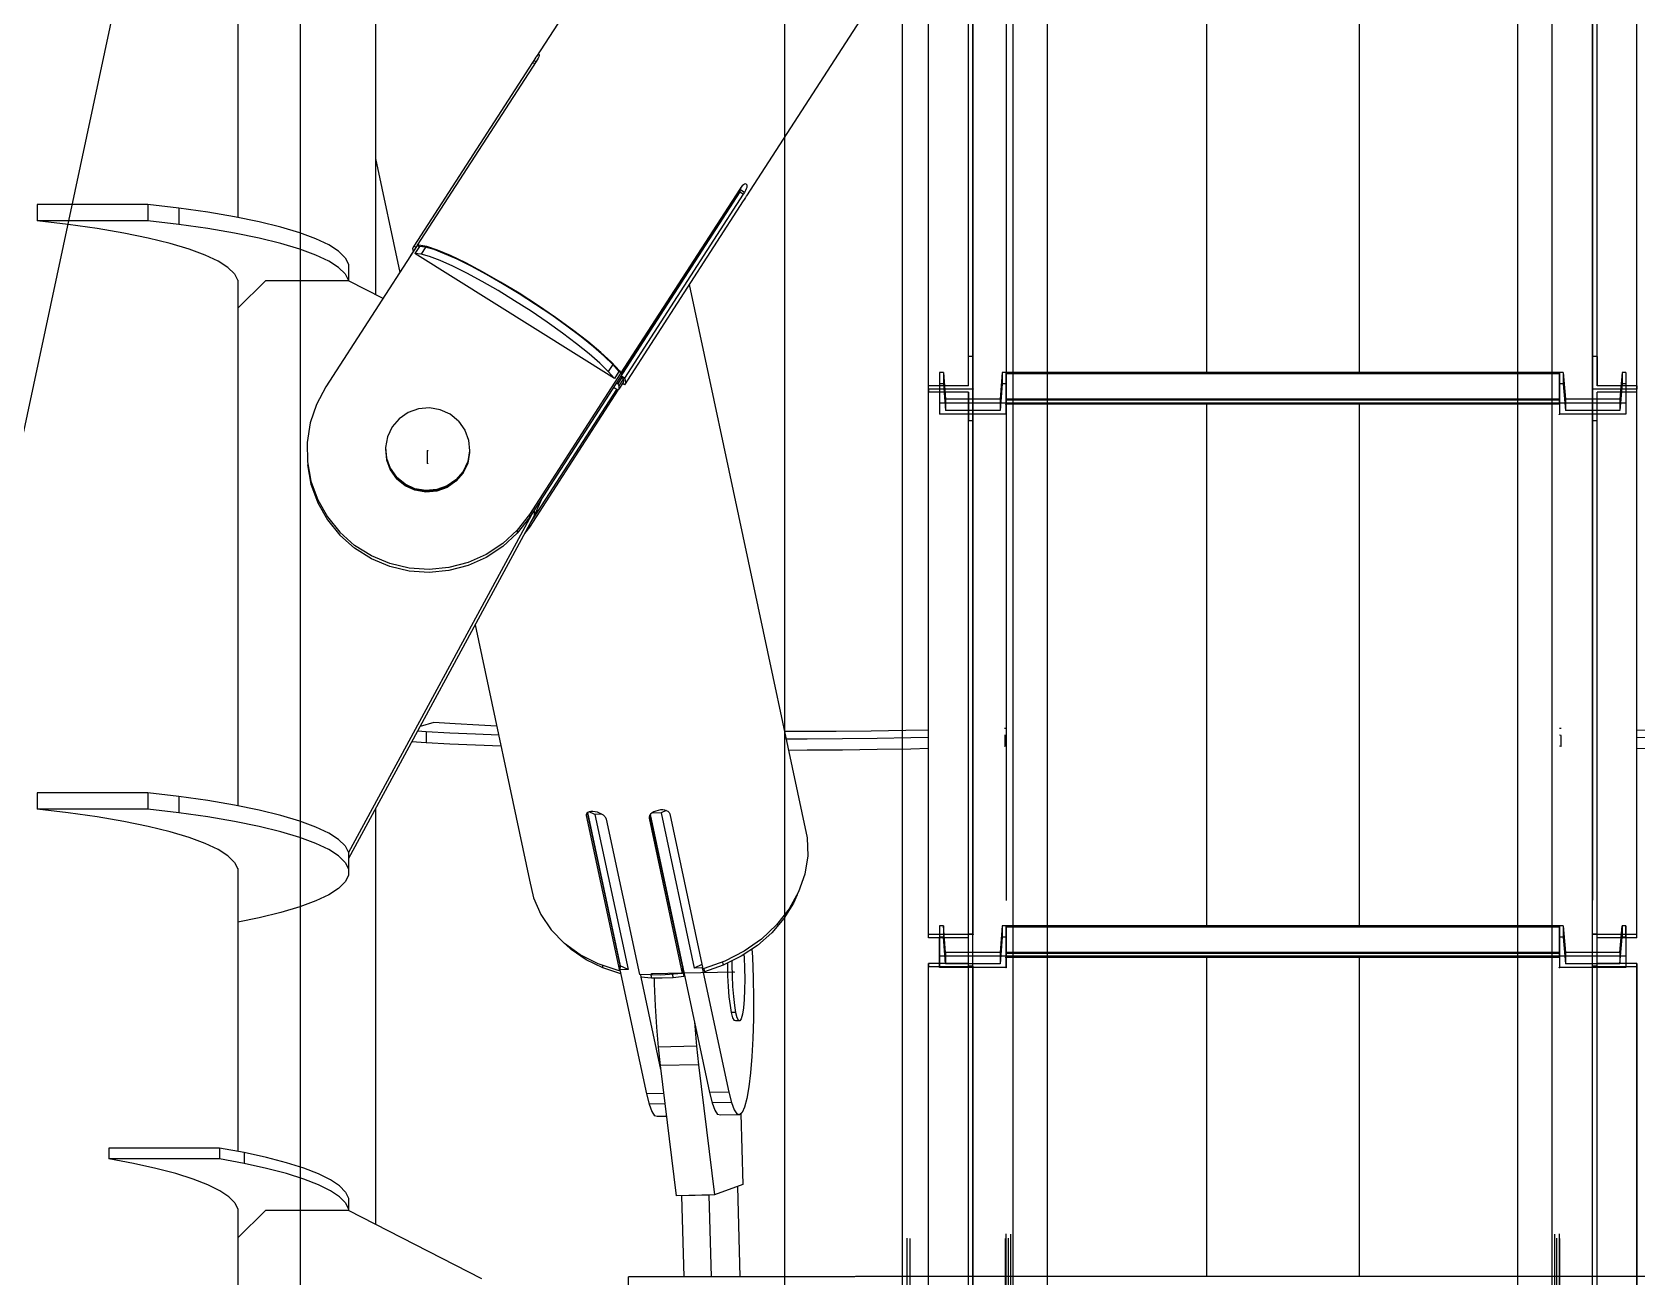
# Model space of a CAD drawing. Header units: millimetres. Extents: x 150209.93 to 150215.05, y 136675.65 to 136679.93.
# Drawn here: x 150211.3041 to 150211.3621, y 136678.9475 to 136678.9925 of the extents above; entities that cross this region are included whole.
import ezdxf

# ---------------------------------------------------------------- set-up
doc = ezdxf.new("R2010")
doc.units = ezdxf.units.MM
doc.header["$LTSCALE"] = 0.25
for name, pattern in [('CENTER', [50.8, 31.75, -6.35, 6.35, -6.35]), ('XKITLINE00', [0]), ('XKITLINE02', [4, 2, -2]), ('XKITLINE03', [6, 3, -1, 1, -1])]:
    doc.linetypes.add(name, pattern=pattern)

# ---------------------------------------------------------------- blocks, each defined once
blk = doc.blocks.new('çatıı')
at = {"color": 8, "linetype": 'CENTER'}
for p, q in [((11840, 17380.27), (12015, 16560.27)), ((12370, 17380.27), (11840, 16560.27)), ((11927.5, 16970.27), (11840, 16560.27)), ((11927.5, 16970.27), (11927.5, 16150.27)), ((12015, 16877.2), (12015, 15209.12)), ((11950.5, 16730.1), (11950.5, 16732.38)), ((12005.84, 16638.16), (11990.97, 16637.83))]:
    blk.add_line(p, q, dxfattribs=at)
at = {"color": 8, "linetype": 'XKITLINE00'}
for p, q in [((11916.2, 17344.48), (11916.2, 16774.54)), ((12201.85, 17162.09), (11970.17, 16803.64)), ((12239.82, 17136.91), (12008.14, 16778.46)), ((11941.09, 16900.88), (11941.09, 16760.61)), ((12091.2, 16840.76), (12091.2, 16746.49)), ((12118.8, 16840.76), (12118.8, 16746.49)), ((11969.48, 16802.56), (11948, 16769.34)), ((11970.11, 16802.72), (11948.64, 16769.5)), ((11969.69, 16802.88), (11969.48, 16802.56)), ((11969.86, 16802.32), (11969.48, 16802.56)), ((11969.89, 16803.2), (11969.69, 16802.88)), ((11970.07, 16802.65), (11969.69, 16802.88)), ((11970.08, 16803.49), (11969.89, 16803.2)), ((11970.17, 16803.64), (11970.08, 16803.49)), ((11970.31, 16803.04), (11970.11, 16802.72)), ((11970.25, 16803.73), (11970.17, 16803.64)), ((11970.43, 16803.89), (11970.25, 16803.73)), ((11970.47, 16803.33), (11970.31, 16803.04)), ((11970.56, 16803.98), (11970.43, 16803.89)), ((11970.59, 16803.59), (11970.47, 16803.33)), ((11970.65, 16803.99), (11970.56, 16803.98)), ((11970.67, 16803.79), (11970.59, 16803.59)), ((11970.65, 16803.99), (11970.68, 16803.93)), ((11970.68, 16803.93), (11970.67, 16803.79)), ((11941.09, 16785.21), (11945.48, 16764.6)), ((12006.89, 16779.68), (11985.42, 16746.46)), ((12006.9, 16779.45), (11985.42, 16746.23)), ((12006.9, 16779.45), (12006.8, 16779.54)), ((12006.89, 16779.58), (12006.84, 16779.5)), ((12007.11, 16779.98), (12006.89, 16779.68)), ((12007.07, 16779.91), (12006.89, 16779.58)), ((12007.73, 16779.05), (12006.89, 16779.58)), ((12006.9, 16779.45), (12006.9, 16779.14)), ((12007.34, 16780.24), (12007.11, 16779.98)), ((12007.56, 16780.43), (12007.34, 16780.24)), ((12007.76, 16780.56), (12007.56, 16780.43)), ((12007.92, 16779.38), (12007.73, 16779.05)), ((12007.93, 16780.6), (12007.76, 16780.56)), ((12008.07, 16779.69), (12007.92, 16779.38)), ((12008.07, 16780.55), (12007.93, 16780.6)), ((12008.07, 16780.55), (12008.15, 16780.43)), ((12008.14, 16779.85), (12008.07, 16779.69)), ((12008.17, 16779.98), (12008.14, 16779.85)), ((12008.15, 16780.43), (12008.19, 16780.24)), ((12008.19, 16780.24), (12008.17, 16779.98)), ((11879.95, 16776.9), (11879.95, 16773.94)), ((11899.95, 16776.9), (11879.95, 16776.9)), ((11899.95, 16776.9), (11899.95, 16773.94)), ((11905.55, 16776.23), (11899.95, 16776.9)), ((12006.9, 16779.14), (11968.89, 16720.33)), ((12007.53, 16778.72), (11986.06, 16745.5)), ((12007.53, 16777.53), (11986.06, 16744.3)), ((12007.53, 16778.72), (12006.9, 16779.12)), ((12007.53, 16777.53), (12007.51, 16777.54)), ((12007.73, 16779.05), (12007.53, 16778.72)), ((12007.73, 16777.84), (12007.53, 16777.53)), ((12007.73, 16777.84), (12007.71, 16777.85)), ((12007.92, 16778.12), (12007.73, 16777.84)), ((12008.07, 16778.36), (12007.92, 16778.12)), ((12008.14, 16778.46), (12008.07, 16778.36)), ((12008.17, 16778.54), (12008.14, 16778.46)), ((11885.55, 16773.28), (11879.95, 16773.94)), ((11899.95, 16773.94), (11879.95, 16773.94)), ((11905.55, 16773.28), (11899.95, 16773.94)), ((11905.55, 16776.23), (11905.55, 16773.28)), ((11910.79, 16775.48), (11905.55, 16776.23)), ((11915.63, 16774.65), (11910.79, 16775.48)), ((11920.04, 16773.75), (11915.63, 16774.65)), ((11923.97, 16772.79), (11920.04, 16773.75)), ((11890.79, 16772.53), (11885.55, 16773.28)), ((11895.63, 16771.7), (11890.79, 16772.53)), ((11900.04, 16770.8), (11895.63, 16771.7)), ((11903.97, 16769.84), (11900.04, 16770.8)), ((11910.79, 16772.53), (11905.55, 16773.28)), ((11915.63, 16771.7), (11910.79, 16772.53)), ((11920.04, 16770.8), (11915.63, 16771.7)), ((11923.97, 16769.84), (11920.04, 16770.8)), ((11927.4, 16771.77), (11923.97, 16772.79)), ((11930.3, 16770.7), (11927.4, 16771.77)), ((11932.65, 16769.58), (11930.3, 16770.7)), ((11907.4, 16768.81), (11903.97, 16769.84)), ((11910.3, 16767.74), (11907.4, 16768.81)), ((11912.65, 16766.63), (11910.3, 16767.74)), ((11927.4, 16768.81), (11923.97, 16769.84)), ((11930.3, 16767.74), (11927.4, 16768.81)), ((11932.65, 16766.63), (11930.3, 16767.74)), ((11948.64, 16769.48), (11932.1, 16743.9)), ((11934.43, 16768.44), (11932.65, 16769.58)), ((11935.62, 16767.27), (11934.43, 16768.44)), ((11948.23, 16768.9), (11947.42, 16767.65)), ((11947.56, 16767.81), (11947.42, 16767.65)), ((11948, 16769.34), (11947.75, 16768.9)), ((11947.75, 16768.9), (11947.91, 16768.41)), ((11948.39, 16769.09), (11948, 16769.34)), ((11949.02, 16769.26), (11948.21, 16768.02)), ((11949.32, 16767.9), (11948.21, 16768.02)), ((11984.24, 16745.45), (11948.21, 16768.02)), ((11948.36, 16769.05), (11948.23, 16768.9)), ((11948.92, 16769.54), (11948.64, 16769.5)), ((11949.02, 16769.26), (11948.64, 16769.5)), ((11949.01, 16769.25), (11948.64, 16769.48)), ((11948.74, 16769.43), (11948.74, 16769.42)), ((11950.34, 16769.28), (11948.92, 16769.54)), ((11950.12, 16769.15), (11949.02, 16769.26)), ((11950.12, 16769.15), (11949.32, 16767.9)), ((11950.85, 16767.47), (11949.32, 16767.9)), ((11951.66, 16768.72), (11950.12, 16769.15)), ((11952.26, 16768.65), (11950.34, 16769.28)), ((11953.58, 16767.99), (11951.66, 16768.72)), ((11954.64, 16767.65), (11952.26, 16768.65)), ((11955.84, 16766.99), (11953.58, 16767.99)), ((11914.43, 16765.49), (11912.65, 16766.63)), ((11915.62, 16764.32), (11914.43, 16765.49)), ((11934.43, 16765.49), (11932.65, 16766.63)), ((11935.62, 16764.32), (11934.43, 16765.49)), ((11935.62, 16767.27), (11936.22, 16766.09)), ((11936.22, 16766.09), (11936.22, 16763.14)), ((11947.42, 16767.65), (11947.41, 16767.58)), ((11952.77, 16766.75), (11950.85, 16767.47)), ((11955.03, 16765.74), (11952.77, 16766.75)), ((11957.39, 16766.33), (11954.64, 16767.65)), ((11957.57, 16764.48), (11955.03, 16765.74)), ((11958.38, 16765.72), (11955.84, 16766.99)), ((11960.44, 16764.72), (11957.39, 16766.33)), ((11961.14, 16764.23), (11958.38, 16765.72)), ((11915.62, 16764.32), (11916.22, 16763.14)), ((11916.2, 16763.19), (11916.2, 16758.15)), ((11921.2, 16763.07), (11916.2, 16758.15)), ((11916.22, 16761.95), (11916.2, 16761.9)), ((11916.22, 16763.14), (11916.22, 16761.95)), ((11936.2, 16763.07), (11921.2, 16763.07)), ((11935.62, 16764.32), (11936.22, 16763.14)), ((11942.46, 16759.92), (11936.2, 16763.07)), ((11936.22, 16763.14), (11936.22, 16763.06)), ((11960.33, 16762.99), (11957.57, 16764.48)), ((11963.24, 16761.31), (11960.33, 16762.99)), ((11963.68, 16762.86), (11960.44, 16764.72)), ((11964.05, 16762.56), (11961.14, 16764.23)), ((11967.03, 16760.83), (11963.68, 16762.86)), ((11967.03, 16760.74), (11964.05, 16762.56)), ((11997.75, 16762.45), (12019.1, 16662.44)), ((11966.23, 16759.49), (11963.24, 16761.31)), ((11969.21, 16757.58), (11966.23, 16759.49)), ((11970.38, 16758.67), (11967.03, 16760.83)), ((11970.01, 16758.82), (11967.03, 16760.74)), ((11916.2, 16758.15), (11916.2, 16668.21)), ((11972.12, 16755.61), (11969.21, 16757.58)), ((11972.92, 16756.85), (11970.01, 16758.82)), ((11973.62, 16756.45), (11970.38, 16758.67)), ((11975.68, 16754.88), (11972.92, 16756.85)), ((11976.67, 16754.25), (11973.62, 16756.45)), ((11974.88, 16753.64), (11972.12, 16755.61)), ((11977.42, 16751.72), (11974.88, 16753.64)), ((11978.22, 16752.96), (11975.68, 16754.88)), ((11979.42, 16752.13), (11976.67, 16754.25)), ((11979.68, 16749.89), (11977.42, 16751.72)), ((11980.48, 16751.14), (11978.22, 16752.96)), ((11981.8, 16750.14), (11979.42, 16752.13)), ((11982.4, 16749.46), (11980.48, 16751.14)), ((11981.6, 16748.21), (11979.68, 16749.89)), ((11983.13, 16746.72), (11981.6, 16748.21)), ((11983.73, 16748.36), (11981.8, 16750.14)), ((11983.94, 16747.96), (11982.4, 16749.46)), ((11983.94, 16747.96), (11983.13, 16746.72)), ((11983.73, 16748.36), (11985.15, 16746.84)), ((11983.94, 16747.96), (11985.05, 16746.69)), ((11985.42, 16746.44), (11968.89, 16720.86)), ((11983.13, 16746.72), (11984.24, 16745.45)), ((11985.05, 16746.69), (11984.24, 16745.45)), ((11984.86, 16744.49), (11984.62, 16744.65)), ((11985.67, 16745.74), (11984.86, 16744.49)), ((11985.83, 16745.34), (11985.03, 16744.09)), ((11985.83, 16744.74), (11985.03, 16743.5)), ((11985.42, 16746.44), (11985.04, 16746.68)), ((11985.42, 16746.46), (11985.05, 16746.69)), ((11985.15, 16746.84), (11985.42, 16746.46)), ((11985.42, 16746.44), (11985.42, 16746.23)), ((11986.06, 16745.5), (11985.42, 16745.89)), ((11985.67, 16745.74), (11985.42, 16745.89)), ((11985.67, 16745.74), (11985.83, 16745.34)), ((11985.83, 16745.34), (11985.89, 16745.01)), ((11985.89, 16745.01), (11985.83, 16744.74)), ((11986.06, 16745.5), (11986.31, 16744.74)), ((11986.31, 16744.74), (11986.06, 16744.3)), ((11932.1, 16743.9), (11930.43, 16740.76)), ((11984.87, 16743.3), (11968.89, 16718.58)), ((11984.63, 16743.45), (11969.05, 16719.35)), ((11984.86, 16743.3), (11984.06, 16743.8)), ((11984.86, 16744.49), (11985.03, 16744.09)), ((11985.03, 16743.5), (11984.86, 16743.3)), ((11985.03, 16744.09), (11985.08, 16743.76)), ((11985.08, 16743.76), (11985.03, 16743.5)), ((11986.06, 16744.3), (11985.69, 16744.53)), ((11930.43, 16740.76), (11929.3, 16737.4)), ((11946.98, 16739.29), (11945.36, 16738.17)), ((11948.85, 16739.96), (11946.98, 16739.29)), ((11950.82, 16740.13), (11948.85, 16739.96)), ((11952.78, 16739.79), (11950.82, 16740.13)), ((11954.58, 16738.97), (11952.78, 16739.79)), ((11956.1, 16737.72), (11954.58, 16738.97)), ((12091.2, 16740.78), (12091.2, 16646.51)), ((12118.8, 16740.78), (12118.8, 16646.51)), ((11929.3, 16737.4), (11928.75, 16733.89)), ((11944.08, 16736.67), (11943.25, 16734.9)), ((11945.36, 16738.17), (11944.08, 16736.67)), ((11956.1, 16737.72), (11957.23, 16736.12)), ((11957.23, 16736.12), (11957.91, 16734.28)), ((11928.75, 16733.89), (11928.79, 16730.35)), ((11943.25, 16734.9), (11942.9, 16732.98)), ((11942.9, 16732.98), (11943.08, 16731.03)), ((11957.91, 16734.28), (11958.09, 16732.34)), ((11928.79, 16730.35), (11929.43, 16726.86)), ((11942.9, 16732.84), (11943.08, 16730.89)), ((11942.9, 16732.84), (11943.08, 16730.89)), ((11942.9, 16732.7), (11943.08, 16730.75)), ((11943.08, 16731.03), (11943.76, 16729.2)), ((11943.08, 16730.89), (11943.76, 16729.06)), ((11943.08, 16730.89), (11943.76, 16729.06)), ((11943.08, 16730.75), (11943.76, 16728.92)), ((11957.74, 16730.41), (11956.91, 16728.64)), ((11957.74, 16730.27), (11956.91, 16728.5)), ((11957.74, 16730.27), (11956.91, 16728.5)), ((11957.74, 16730.13), (11956.91, 16728.36)), ((11958.09, 16732.34), (11957.74, 16730.41)), ((11958.09, 16732.19), (11957.74, 16730.27)), ((11958.09, 16732.19), (11957.74, 16730.27)), ((11958.09, 16732.05), (11957.74, 16730.13)), ((11958.09, 16732.34), (11958.09, 16732.19)), ((11958.09, 16732.19), (11958.09, 16732.05)), ((11928.79, 16729.82), (11929.43, 16726.33)), ((11943.76, 16729.2), (11944.89, 16727.6)), ((11943.76, 16729.06), (11944.89, 16727.46)), ((11943.76, 16729.06), (11944.89, 16727.46)), ((11943.76, 16728.92), (11944.89, 16727.32)), ((11946.42, 16726.35), (11944.89, 16727.6)), ((11946.42, 16726.2), (11944.89, 16727.46)), ((11946.42, 16726.2), (11944.89, 16727.46)), ((11946.42, 16726.06), (11944.89, 16727.32)), ((11955.63, 16727.14), (11954.01, 16726.02)), ((11956.91, 16728.64), (11955.63, 16727.14)), ((11956.91, 16728.5), (11955.63, 16727)), ((11956.91, 16728.5), (11955.63, 16727)), ((11956.91, 16728.36), (11955.63, 16726.86)), ((11956.91, 16728.64), (11956.91, 16728.5)), ((11956.91, 16728.5), (11956.91, 16728.36)), ((11929.43, 16726.86), (11930.64, 16723.52)), ((11929.43, 16726.33), (11930.64, 16722.99)), ((11948.21, 16725.52), (11946.42, 16726.35)), ((11946.42, 16726.35), (11946.42, 16726.2)), ((11946.42, 16726.2), (11946.42, 16726.06)), ((11948.21, 16725.38), (11946.42, 16726.2)), ((11948.21, 16725.38), (11946.42, 16726.2)), ((11948.21, 16725.24), (11946.42, 16726.06)), ((11950.17, 16725.18), (11948.21, 16725.52)), ((11950.17, 16725.04), (11948.21, 16725.38)), ((11950.17, 16725.04), (11948.21, 16725.38)), ((11950.17, 16724.9), (11948.21, 16725.24)), ((11952.14, 16725.35), (11950.17, 16725.18)), ((11952.14, 16725.21), (11950.17, 16725.04)), ((11952.14, 16725.21), (11950.17, 16725.04)), ((11952.14, 16725.07), (11950.17, 16724.9)), ((11954.01, 16726.02), (11952.14, 16725.35)), ((11954.01, 16725.88), (11952.14, 16725.21)), ((11954.01, 16725.88), (11952.14, 16725.21)), ((11954.01, 16725.74), (11952.14, 16725.07)), ((11955.63, 16727), (11954.01, 16725.88)), ((11955.63, 16727), (11954.01, 16725.88)), ((11955.63, 16726.86), (11954.01, 16725.74)), ((11930.64, 16723.52), (11932.39, 16720.42)), ((11930.64, 16722.99), (11932.39, 16719.9)), ((11969.63, 16721.48), (11936.23, 16659.75)), ((11971.11, 16723.74), (11969.73, 16720.62)), ((11969.73, 16721.64), (11969.73, 16720.62)), ((11971.13, 16723.8), (11971.11, 16723.74)), ((11971.11, 16723.77), (11971.11, 16723.74)), ((11932.39, 16720.42), (11934.64, 16717.65)), ((11932.39, 16719.9), (11934.64, 16717.13)), ((11969.73, 16720.62), (11936.22, 16658.69)), ((11968.89, 16720.86), (11966.71, 16718.03)), ((11968.89, 16720.33), (11966.71, 16717.51)), ((11968.89, 16718.58), (11968.02, 16717.45)), ((11968.89, 16720.86), (11968.89, 16720.33)), ((11968.89, 16719.05), (11968.89, 16718.58)), ((11937.31, 16715.28), (11934.64, 16717.65)), ((11937.31, 16714.76), (11934.64, 16717.13)), ((11964.09, 16715.6), (11961.1, 16713.63)), ((11966.71, 16718.03), (11964.09, 16715.6)), ((11966.71, 16717.51), (11964.09, 16715.07)), ((11966.71, 16718.03), (11966.71, 16717.51)), ((11940.35, 16713.38), (11937.31, 16715.28)), ((11940.35, 16712.85), (11937.31, 16714.76)), ((11943.67, 16712), (11940.35, 16713.38)), ((11943.67, 16711.47), (11940.35, 16712.85)), ((11961.1, 16713.63), (11957.82, 16712.16)), ((11961.1, 16713.1), (11957.82, 16711.64)), ((11964.09, 16715.07), (11961.1, 16713.1)), ((11947.17, 16711.17), (11943.67, 16712)), ((11947.17, 16710.64), (11943.67, 16711.47)), ((11950.76, 16710.92), (11947.17, 16711.17)), ((11950.76, 16710.39), (11947.17, 16710.64)), ((11954.34, 16711.25), (11950.76, 16710.92)), ((11954.34, 16710.73), (11950.76, 16710.39)), ((11957.82, 16712.16), (11954.34, 16711.25)), ((11957.82, 16711.64), (11954.34, 16710.73)), ((11959.07, 16700.92), (11968.92, 16654.76)), ((11950.27, 16681.58), (11948.67, 16681.69)), ((11951.65, 16683.25), (11949.14, 16682.57)), ((11950.27, 16681.58), (11950.27, 16679.59)), ((11954.52, 16681.35), (11950.27, 16681.58)), ((11955.47, 16683), (11951.65, 16683.25)), ((11959.17, 16681.14), (11954.52, 16681.35)), ((11959.73, 16682.77), (11955.47, 16683)), ((11963.36, 16680.97), (11959.17, 16681.14)), ((11963.01, 16682.62), (11959.73, 16682.77)), ((12017.84, 16681.63), (12015, 16681.63)), ((12024.29, 16681.66), (12017.84, 16681.63)), ((12030.66, 16681.71), (12024.29, 16681.66)), ((12036.93, 16681.79), (12030.66, 16681.71)), ((12041.01, 16681.85), (12036.93, 16681.79)), ((12055.01, 16682.18), (12054.73, 16682.17)), ((12054.77, 16680.92), (12054.73, 16680.92)), ((12055.01, 16680.98), (12054.77, 16680.92)), ((12054.77, 16680.92), (12054.77, 16678.92)), ((12155.28, 16682.17), (12154.99, 16682.18)), ((12155.22, 16680.92), (12154.99, 16680.98)), ((12155.28, 16680.92), (12155.22, 16680.92)), ((12155.22, 16680.92), (12155.22, 16678.92)), ((12173.07, 16681.79), (12168.99, 16681.85)), ((11950.27, 16679.59), (11947.62, 16679.76)), ((11954.52, 16679.35), (11950.27, 16679.59)), ((11959.17, 16679.14), (11954.52, 16679.35)), ((11963.79, 16678.96), (11959.17, 16679.14)), ((12019.08, 16680.24), (12015.3, 16680.23)), ((12019.08, 16678.24), (12015.73, 16678.23)), ((12025.45, 16680.29), (12019.08, 16680.24)), ((12025.45, 16678.29), (12019.08, 16678.24)), ((12031.72, 16680.37), (12025.45, 16680.29)), ((12031.72, 16678.37), (12025.45, 16678.29)), ((12037.82, 16680.47), (12031.72, 16680.37)), ((12037.82, 16678.47), (12031.72, 16678.37)), ((12041.01, 16680.54), (12037.82, 16680.47)), ((12041.01, 16678.54), (12037.82, 16678.47)), ((12054.77, 16678.92), (12054.73, 16678.92)), ((12055.01, 16678.99), (12054.77, 16678.92)), ((12155.22, 16678.92), (12154.99, 16678.98)), ((12155.28, 16678.92), (12155.22, 16678.92)), ((12172.17, 16680.47), (12168.99, 16680.54)), ((12172.17, 16678.47), (12168.99, 16678.54)), ((11879.95, 16670.57), (11879.95, 16667.62)), ((11899.95, 16670.57), (11879.95, 16670.57)), ((11899.95, 16670.57), (11899.95, 16667.62)), ((11905.55, 16669.91), (11899.95, 16670.57)), ((11905.55, 16669.91), (11905.55, 16666.95)), ((11910.79, 16669.16), (11905.55, 16669.91)), ((11915.63, 16668.33), (11910.79, 16669.16)), ((11885.55, 16666.95), (11879.95, 16667.62)), ((11899.95, 16667.62), (11879.95, 16667.62)), ((11890.79, 16666.2), (11885.55, 16666.95)), ((11905.55, 16666.95), (11899.95, 16667.62)), ((11910.79, 16666.2), (11905.55, 16666.95)), ((11920.04, 16667.43), (11915.63, 16668.33)), ((11923.97, 16666.46), (11920.04, 16667.43)), ((11927.4, 16665.44), (11923.97, 16666.46)), ((11941.09, 16667.68), (11941.09, 16592.58)), ((11979.25, 16666.85), (11979.17, 16666.65)), ((11979.19, 16666.7), (11979.17, 16666.43)), ((11979.17, 16666.65), (11979.17, 16666.43)), ((11979.17, 16666.43), (11985.15, 16638.39)), ((11979.43, 16667), (11979.25, 16666.85)), ((11979.35, 16666.93), (11985.22, 16639.41)), ((11979.4, 16666.98), (11985.31, 16639.28)), ((11979.68, 16667.12), (11979.43, 16667)), ((11979.99, 16667.18), (11979.68, 16667.12)), ((11980.74, 16666.64), (11979.72, 16667.12)), ((11980.36, 16667.18), (11979.99, 16667.18)), ((11980.76, 16667.14), (11980.36, 16667.18)), ((11981.99, 16666.67), (11980.74, 16666.64)), ((11980.74, 16666.64), (11986.72, 16638.6)), ((11981.17, 16667.04), (11980.76, 16667.14)), ((11981.56, 16666.89), (11981.17, 16667.04)), ((11981.93, 16666.71), (11981.56, 16666.89)), ((11982.26, 16666.49), (11981.93, 16666.71)), ((11982.51, 16666.26), (11982.26, 16666.49)), ((11982.51, 16666.26), (11982.66, 16666.06)), ((11990.61, 16666.44), (11990.54, 16666.24)), ((11990.79, 16666.68), (11990.61, 16666.44)), ((11990.68, 16666.53), (11996.57, 16638.91)), ((11990.73, 16666.61), (12001.45, 16616.4)), ((11991.05, 16666.91), (11990.79, 16666.68)), ((11992.69, 16666.91), (11991, 16666.87)), ((11991.37, 16667.11), (11991.05, 16666.91)), ((11991.75, 16667.27), (11991.37, 16667.11)), ((11992.16, 16667.39), (11991.75, 16667.27)), ((11992.58, 16667.46), (11992.16, 16667.39)), ((11992.99, 16667.47), (11992.58, 16667.46)), ((11993.6, 16667.35), (11992.69, 16666.91)), ((11992.69, 16666.91), (11998.67, 16638.87)), ((11993.36, 16667.42), (11992.99, 16667.47)), ((11993.69, 16667.32), (11993.36, 16667.42)), ((11993.96, 16667.17), (11993.69, 16667.32)), ((11993.96, 16667.17), (11994.14, 16666.98)), ((11994.14, 16666.98), (11994.24, 16666.76)), ((11994.24, 16666.76), (12000.22, 16638.73)), ((11895.63, 16665.37), (11890.79, 16666.2)), ((11900.04, 16664.47), (11895.63, 16665.37)), ((11903.97, 16663.51), (11900.04, 16664.47)), ((11907.4, 16662.49), (11903.97, 16663.51)), ((11915.63, 16665.37), (11910.79, 16666.2)), ((11920.04, 16664.47), (11915.63, 16665.37)), ((11923.97, 16663.51), (11920.04, 16664.47)), ((11927.4, 16662.49), (11923.97, 16663.51)), ((11930.3, 16664.37), (11927.4, 16665.44)), ((11932.65, 16663.26), (11930.3, 16664.37)), ((11982.66, 16666.06), (11982.69, 16666.02)), ((11982.69, 16666.02), (11982.79, 16665.78)), ((11982.79, 16665.78), (11988.77, 16637.75)), ((11990.54, 16666.24), (11990.52, 16666.19)), ((11990.54, 16666.22), (11990.52, 16665.96)), ((11990.52, 16666.19), (11990.52, 16665.96)), ((11990.52, 16665.96), (11996.5, 16637.92)), ((11910.3, 16661.42), (11907.4, 16662.49)), ((11912.65, 16660.3), (11910.3, 16661.42)), ((11930.3, 16661.42), (11927.4, 16662.49)), ((11932.65, 16660.3), (11930.3, 16661.42)), ((11934.43, 16662.11), (11932.65, 16663.26)), ((11935.62, 16660.95), (11934.43, 16662.11)), ((11935.62, 16660.95), (11936.22, 16659.76)), ((12019.1, 16662.44), (12019.19, 16659.16)), ((11914.43, 16659.16), (11912.65, 16660.3)), ((11915.62, 16657.99), (11914.43, 16659.16)), ((11915.62, 16657.99), (11916.22, 16656.81)), ((11934.43, 16659.16), (11932.65, 16660.3)), ((11935.62, 16657.99), (11934.43, 16659.16)), ((11935.62, 16657.99), (11936.22, 16656.81)), ((11936.22, 16659.76), (11936.22, 16656.81)), ((12019.19, 16659.16), (12018.66, 16655.87)), ((11916.2, 16656.86), (11916.2, 16605.74)), ((11916.22, 16655.62), (11916.2, 16655.57)), ((11916.22, 16656.81), (11916.22, 16655.62)), ((11936.22, 16655.63), (11935.62, 16654.44)), ((11936.22, 16656.81), (11936.22, 16655.63)), ((11968.92, 16654.92), (11968.92, 16654.76)), ((11968.92, 16654.76), (11969.63, 16651.57)), ((12018.66, 16655.87), (12017.53, 16652.64)), ((11932.65, 16652.13), (11930.3, 16651.02)), ((11934.43, 16653.28), (11932.65, 16652.13)), ((11935.62, 16654.44), (11934.43, 16653.28)), ((12017.53, 16652.64), (12015.82, 16649.56)), ((12017.25, 16652.13), (12016.59, 16650.59)), ((11923.97, 16648.93), (11920.04, 16647.96)), ((11927.4, 16649.95), (11923.97, 16648.93)), ((11930.3, 16651.02), (11927.4, 16649.95)), ((11969.63, 16651.57), (11970.95, 16648.56)), ((12015.82, 16649.56), (12013.56, 16646.7)), ((12016.59, 16650.59), (12014.85, 16647.83)), ((11920.04, 16647.96), (11916.2, 16647.18)), ((11970.95, 16648.56), (11972.82, 16645.79)), ((12013.56, 16646.7), (12010.83, 16644.13)), ((12014.85, 16647.83), (12012.67, 16645.28)), ((11972.82, 16645.79), (11975.22, 16643.34)), ((11978.09, 16641.26), (11975.22, 16643.34)), ((11976.46, 16642.24), (11975.55, 16643.1)), ((12010.83, 16644.13), (12007.69, 16641.92)), ((12012.67, 16645.28), (12010.08, 16642.99)), ((11979.14, 16640.4), (11976.46, 16642.24)), ((11981.34, 16639.62), (11978.09, 16641.26)), ((11982.15, 16638.93), (11979.14, 16640.4)), ((12007.14, 16641.02), (12003.93, 16639.41)), ((12007.69, 16641.92), (12004.2, 16640.12)), ((12005.48, 16640.19), (12005.47, 16639.47)), ((12010.08, 16642.99), (12007.14, 16641.02)), ((12007.63, 16641.35), (12007.68, 16640.81)), ((12007.68, 16640.81), (12007.77, 16638.86)), ((12009.11, 16642.34), (12009.19, 16640.87)), ((12009.19, 16640.87), (12009.33, 16637.13)), ((12091.2, 16640.79), (12091.2, 16583.12)), ((12118.8, 16640.79), (12118.8, 16583.12)), ((11984.91, 16638.43), (11981.34, 16639.62)), ((11982.06, 16639.38), (11982.15, 16638.93)), ((11985.41, 16637.87), (11982.15, 16638.93)), ((11985.15, 16638.39), (11984.91, 16638.43)), ((11985.22, 16639.41), (11985.15, 16638.39)), ((11985.23, 16639.63), (11985.19, 16638.98)), ((11985.19, 16638.98), (11985.27, 16638.63)), ((11985.31, 16639.28), (11985.26, 16638.57)), ((11986.72, 16638.6), (11985.26, 16638.57)), ((11985.26, 16638.57), (11990.05, 16616.14)), ((11986.72, 16638.6), (11985.31, 16639.28)), ((11992.62, 16637.58), (11988.77, 16637.75)), ((11988.94, 16637.74), (11989.05, 16637.21)), ((11990.84, 16637.66), (11990.96, 16637.06)), ((11996.5, 16637.92), (11992.62, 16637.58)), ((11994.71, 16637.76), (11994.84, 16637.14)), ((11996.78, 16637.38), (11994.84, 16637.14)), ((11996.57, 16638.91), (11996.5, 16637.92)), ((11996.59, 16639.18), (11996.54, 16638.5)), ((11996.54, 16638.5), (11996.78, 16637.38)), ((11996.83, 16638.06), (11996.78, 16637.38)), ((12000.05, 16639.54), (11998.67, 16638.87)), ((12000.13, 16638.9), (11998.67, 16638.87)), ((12000.15, 16639.08), (12000.13, 16638.9)), ((12000.13, 16638.9), (12004.92, 16616.47)), ((12000.47, 16638.78), (12000.22, 16638.73)), ((12000.38, 16638.76), (12000.5, 16638.2)), ((12004.2, 16640.12), (12000.47, 16638.78)), ((12003.93, 16639.41), (12000.5, 16638.2)), ((12003.81, 16639.98), (12003.93, 16639.41)), ((12004.68, 16639.79), (12004.68, 16639.45)), ((12004.68, 16639.45), (12004.71, 16637.47)), ((12004.71, 16637.47), (12004.8, 16635.53)), ((12005.47, 16639.47), (12005.51, 16637.49)), ((12005.51, 16637.49), (12005.6, 16635.54)), ((12007.77, 16638.86), (12007.8, 16636.88)), ((11989.04, 16637.21), (11992.59, 16620.58)), ((11990.96, 16637.06), (11989.05, 16637.21)), ((11992.9, 16637.04), (11990.96, 16637.06)), ((11991.43, 16637.05), (11991.45, 16636.03)), ((11991.45, 16636.03), (11991.61, 16632.06)), ((11994.84, 16637.14), (11992.9, 16637.04)), ((12004.8, 16635.53), (12004.95, 16633.71)), ((12005.6, 16635.54), (12005.74, 16633.73)), ((12007.78, 16634.97), (12007.7, 16633.21)), ((12007.8, 16636.88), (12007.78, 16634.97)), ((12009.33, 16637.13), (12009.39, 16633.36)), ((11991.61, 16632.06), (11991.85, 16628.22)), ((12004.95, 16633.71), (12005.14, 16632.12)), ((12005.14, 16632.12), (12005.36, 16630.83)), ((12005.74, 16633.73), (12005.93, 16632.14)), ((12005.93, 16632.14), (12006.15, 16630.85)), ((12007.56, 16631.71), (12007.38, 16630.53)), ((12007.7, 16633.21), (12007.56, 16631.71)), ((12009.39, 16633.36), (12009.37, 16629.68)), ((11998.74, 16629.08), (11998.79, 16628.38)), ((12006.15, 16630.85), (12005.36, 16630.83)), ((12005.36, 16630.83), (12005.61, 16629.91)), ((12005.61, 16629.91), (12005.87, 16629.41)), ((12006.13, 16629.34), (12005.87, 16629.41)), ((12006.92, 16629.36), (12006.13, 16629.34)), ((12006.15, 16630.85), (12006.4, 16629.93)), ((12006.4, 16629.93), (12006.66, 16629.42)), ((12006.92, 16629.36), (12006.66, 16629.42)), ((12007.16, 16629.73), (12006.92, 16629.36)), ((12007.38, 16630.53), (12007.16, 16629.73)), ((12009.37, 16629.68), (12009.27, 16626.15)), ((11991.85, 16628.22), (11992.15, 16624.59)), ((11998.79, 16628.38), (11999.09, 16624.75)), ((12009.27, 16626.15), (12009.1, 16622.88)), ((11999.09, 16624.75), (11992.15, 16624.59)), ((11992.15, 16624.59), (11992.51, 16621.25)), ((11999.09, 16624.75), (11999.45, 16621.41)), ((12009.1, 16622.88), (12008.86, 16619.94)), ((11999.45, 16621.41), (11992.51, 16621.25)), ((11992.51, 16621.25), (11995.38, 16597.72)), ((11999.45, 16621.41), (12002.32, 16597.88)), ((12008.86, 16619.94), (12008.56, 16617.4)), ((12008.56, 16617.4), (12008.2, 16615.33)), ((11993.12, 16616.21), (11990.05, 16616.14)), ((11990.05, 16616.14), (11990.52, 16614.28)), ((11993.35, 16614.34), (11990.52, 16614.28)), ((11990.52, 16614.28), (11991, 16612.96)), ((12004.92, 16616.47), (12001.45, 16616.4)), ((12001.45, 16616.4), (12001.92, 16614.53)), ((12005.39, 16614.61), (12001.92, 16614.53)), ((12001.92, 16614.53), (12002.4, 16613.21)), ((12004.92, 16616.47), (12005.39, 16614.61)), ((12005.39, 16614.61), (12005.87, 16613.29)), ((12008.2, 16615.33), (12007.78, 16613.77)), ((11991, 16612.96), (11991.5, 16612.2)), ((11991.99, 16612.03), (11991.5, 16612.2)), ((11993.63, 16612.06), (11991.99, 16612.03)), ((12002.4, 16613.21), (12002.9, 16612.45)), ((12003.39, 16612.28), (12002.9, 16612.45)), ((12006.86, 16612.36), (12003.39, 16612.28)), ((12005.87, 16613.29), (12006.37, 16612.53)), ((12006.86, 16612.36), (12006.37, 16612.53)), ((12007.34, 16612.78), (12006.86, 16612.36)), ((12007.11, 16612.57), (12007.47, 16599.78)), ((12007.78, 16613.77), (12007.34, 16612.78)), ((11892.88, 16606.35), (11892.88, 16604.38)), ((11912.88, 16606.35), (11892.88, 16606.35)), ((11912.88, 16606.35), (11912.88, 16604.38)), ((11917.34, 16605.53), (11912.88, 16606.35)), ((11917.34, 16605.53), (11917.34, 16603.56)), ((11921.4, 16604.64), (11917.34, 16605.53)), ((11897.34, 16603.56), (11892.88, 16604.38)), ((11912.88, 16604.38), (11892.88, 16604.38)), ((11901.4, 16602.68), (11897.34, 16603.56)), ((11905.01, 16601.74), (11901.4, 16602.68)), ((11917.34, 16603.56), (11912.88, 16604.38)), ((11921.4, 16602.68), (11917.34, 16603.56)), ((11925.01, 16603.71), (11921.4, 16604.64)), ((11925.01, 16601.74), (11921.4, 16602.68)), ((11928.16, 16602.71), (11925.01, 16603.71)), ((11930.81, 16601.68), (11928.16, 16602.71)), ((11908.16, 16600.75), (11905.01, 16601.74)), ((11910.81, 16599.71), (11908.16, 16600.75)), ((11912.96, 16598.64), (11910.81, 16599.71)), ((11928.16, 16600.75), (11925.01, 16601.74)), ((11930.81, 16599.71), (11928.16, 16600.75)), ((11932.96, 16600.61), (11930.81, 16601.68)), ((11932.96, 16598.64), (11930.81, 16599.71)), ((11934.59, 16599.52), (11932.96, 16600.61)), ((12007.47, 16599.78), (12002.32, 16597.88)), ((11914.59, 16597.55), (11912.96, 16598.64)), ((11914.59, 16597.55), (11915.68, 16596.43)), ((11934.59, 16597.55), (11932.96, 16598.64)), ((11934.59, 16599.52), (11935.68, 16598.4)), ((11934.59, 16597.55), (11935.68, 16596.43)), ((11935.68, 16598.4), (11936.23, 16597.27)), ((11936.23, 16597.27), (11936.23, 16595.3)), ((12002.32, 16597.88), (11995.38, 16597.72)), ((12001.33, 16597.85), (11996.38, 16597.74)), ((11996.38, 16597.74), (11996.79, 16583.07)), ((12001.33, 16597.85), (12001.75, 16583.07)), ((12006.48, 16599.42), (12006.94, 16583.07)), ((11915.68, 16596.43), (11916.23, 16595.3)), ((11916.2, 16595.36), (11916.2, 16590.16)), ((11921.2, 16595.08), (11916.2, 16590.16)), ((11916.23, 16594.17), (11916.2, 16594.1)), ((11916.23, 16595.3), (11916.23, 16594.17)), ((11936.2, 16595.08), (11921.2, 16595.08)), ((11935.68, 16596.43), (11936.23, 16595.3)), ((11960.32, 16582.72), (11936.2, 16595.08)), ((11936.23, 16595.3), (11936.23, 16595.07)), ((11916.2, 16590.16), (11916.2, 16534.85)), ((11986.8, 16574.99), (11986.8, 16583.07)), ((12026.8, 16583.07), (11986.8, 16583.07)), ((12027.11, 16583.07), (12026.8, 16583.07)), ((12027.39, 16583.08), (12027.11, 16583.07)), ((12027.63, 16583.1), (12027.39, 16583.08)), ((12027.8, 16583.12), (12027.63, 16583.1)), ((12182.19, 16583.12), (12027.8, 16583.12))]:
    blk.add_line(p, q, dxfattribs=at)
at = {"color": 1, "linetype": 'XKITLINE03'}
for p, q in [((12049.01, 17151.1), (12049.01, 16086.72)), ((12055.02, 17151.06), (12054.99, 16090.89)), ((12154.99, 16090.89), (12154.99, 17151.06)), ((12160.99, 17151.1), (12160.99, 16086.72)), ((12049.01, 16839.09), (12049.01, 16743.53)), ((12160.99, 16743.53), (12160.99, 16839.09)), ((12049.01, 16743.53), (12049.01, 16644.94)), ((12160.99, 16644.93), (12160.99, 16743.53)), ((12055.01, 16738.96), (12055.01, 16740.99)), ((12154.99, 16740.78), (12055.01, 16740.78)), ((12154.99, 16740.99), (12154.99, 16738.96)), ((12055.01, 16638.97), (12055.01, 16641.01)), ((12154.99, 16640.79), (12055.01, 16640.79)), ((12154.99, 16641.01), (12154.99, 16638.97)), ((12049.01, 16639.12), (12049.01, 16543.56)), ((12160.99, 16543.56), (12160.99, 16639.12))]:
    blk.add_line(p, q, dxfattribs=at)
at = {"color": 116, "linetype": 'XKITLINE02', "true_color": 0x136734}
for p, q in [((12054.99, 16090.89), (12055.02, 17151.06)), ((12055, 16090.52), (12055.03, 17150.7)), ((12055.84, 16090.86), (12055.87, 17151.04)), ((12055.85, 16090.55), (12055.88, 17150.73)), ((12062.49, 16090.89), (12062.52, 17151.06)), ((12062.49, 16090.87), (12062.52, 17150.72)), ((12062.5, 16090.54), (12062.53, 17150.72)), ((12147.49, 16090.87), (12147.49, 17150.72)), ((12154.14, 16090.86), (12154.14, 17151.04)), ((12154.14, 16090.55), (12154.14, 17150.72)), ((12154.99, 16090.89), (12154.99, 17151.06)), ((12154.99, 16090.52), (12154.99, 17150.7)), ((12037.16, 16090.12), (12037.16, 17150.24)), ((12037.69, 16090.06), (12037.69, 17150.18)), ((12054.93, 16090.06), (12054.93, 17150.18)), ((12055.46, 16090.12), (12055.46, 17150.24)), ((12154.54, 16090.12), (12154.54, 17150.24)), ((12155.07, 16090.06), (12155.07, 17150.18)), ((12048.21, 16744.12), (12048.21, 16845)), ((12049.01, 16743.53), (12049.01, 16845)), ((12160.99, 16743.53), (12160.99, 16845)), ((12161.79, 16744.12), (12161.79, 16845)), ((12041.01, 16743.53), (12041.01, 16839.68)), ((12168.99, 16743.53), (12168.99, 16839.68)), ((12049.01, 16749.43), (12048.21, 16749.43)), ((12160.99, 16749.43), (12160.99, 16743.53)), ((12161.79, 16749.43), (12160.99, 16749.43)), ((12161.79, 16749.43), (12161.79, 16744.12)), ((12043.01, 16746.49), (12043.01, 16744.46)), ((12043.69, 16746.49), (12043.01, 16746.49)), ((12043.01, 16746.49), (12043.01, 16740.99)), ((12043.69, 16746.49), (12043.69, 16744.46)), ((12043.69, 16746.49), (12044.08, 16741.69)), ((12054.33, 16746.49), (12053.95, 16741.69)), ((12054.33, 16746.49), (12054.33, 16744.46)), ((12055.01, 16746.49), (12054.33, 16746.49)), ((12062.51, 16746.49), (12055.01, 16746.49)), ((12055.01, 16740.78), (12055.01, 16746.49)), ((12055.01, 16746.49), (12055.01, 16744.46)), ((12055.01, 16746.49), (12055.01, 16740.99)), ((12062.51, 16746.48), (12055.01, 16746.48)), ((12062.51, 16746.29), (12055.01, 16746.29)), ((12062.51, 16746.28), (12055.01, 16746.28)), ((12154.99, 16746.49), (12147.49, 16746.49)), ((12154.99, 16746.48), (12147.49, 16746.48)), ((12154.99, 16746.29), (12147.49, 16746.29)), ((12154.99, 16746.28), (12147.49, 16746.28)), ((12154.99, 16740.78), (12154.99, 16746.49)), ((12154.99, 16746.49), (12154.99, 16740.99)), ((12155.67, 16746.49), (12154.99, 16746.49)), ((12154.99, 16746.49), (12154.99, 16744.46)), ((12155.67, 16746.49), (12156.06, 16741.69)), ((12155.67, 16746.49), (12155.67, 16744.46)), ((12166.31, 16746.49), (12165.93, 16741.69)), ((12166.99, 16746.49), (12166.31, 16746.49)), ((12166.31, 16746.49), (12166.31, 16744.46)), ((12166.99, 16746.49), (12166.99, 16740.99)), ((12166.99, 16746.49), (12166.99, 16744.46)), ((12048.21, 16744.12), (12041.01, 16744.12)), ((12041.01, 16743.53), (12041.01, 16742.95)), ((12049.01, 16743.53), (12041.01, 16743.53)), ((12041.01, 16644.36), (12041.01, 16743.53)), ((12049.01, 16743.53), (12041.01, 16743.53)), ((12048.21, 16742.95), (12041.01, 16742.95)), ((12043.69, 16744.46), (12043.01, 16744.46)), ((12043.01, 16744.46), (12043.01, 16738.96)), ((12043.69, 16744.46), (12044.08, 16739.66)), ((12044.08, 16741.69), (12044.08, 16739.66)), ((12053.95, 16741.69), (12044.08, 16741.69)), ((12048.21, 16742.95), (12048.21, 16737.8)), ((12048.21, 16639.21), (12048.21, 16742.95)), ((12049.01, 16737.8), (12049.01, 16743.53)), ((12054.33, 16744.46), (12053.95, 16739.66)), ((12053.95, 16741.69), (12053.95, 16739.66)), ((12055.01, 16744.46), (12054.33, 16744.46)), ((12055.01, 16744.46), (12055.01, 16738.96)), ((12154.99, 16741.68), (12055.01, 16741.68)), ((12154.99, 16744.46), (12154.99, 16738.96)), ((12155.67, 16744.46), (12154.99, 16744.46)), ((12155.67, 16744.46), (12156.06, 16739.66)), ((12165.93, 16741.69), (12156.06, 16741.69)), ((12156.06, 16741.69), (12156.06, 16739.66)), ((12160.99, 16639.21), (12160.99, 16743.53)), ((12168.99, 16743.53), (12160.99, 16743.53)), ((12168.99, 16743.53), (12160.99, 16743.53)), ((12168.99, 16744.12), (12161.79, 16744.12)), ((12161.79, 16639.21), (12161.79, 16742.95)), ((12168.99, 16742.95), (12161.79, 16742.95)), ((12166.31, 16744.46), (12165.93, 16739.66)), ((12165.93, 16741.69), (12165.93, 16739.66)), ((12166.99, 16744.46), (12166.31, 16744.46)), ((12166.99, 16744.46), (12166.99, 16738.96)), ((12168.99, 16744.12), (12168.99, 16743.53)), ((12168.99, 16644.36), (12168.99, 16743.53)), ((12043.01, 16740.99), (12043.01, 16738.96)), ((12055.01, 16740.99), (12043.01, 16740.99)), ((12055.01, 16738.96), (12043.01, 16738.96)), ((12053.95, 16739.66), (12044.08, 16739.66)), ((12049.01, 16639.21), (12049.01, 16739.66)), ((12154.99, 16741.5), (12055.01, 16741.5)), ((12154.99, 16740.99), (12055.01, 16740.99)), ((12055.01, 16740.99), (12055.01, 16738.96)), ((12062.51, 16740.78), (12055.01, 16740.78)), ((12154.99, 16740.78), (12147.49, 16740.78)), ((12166.99, 16740.99), (12154.99, 16740.99)), ((12154.99, 16740.99), (12154.99, 16738.96)), ((12166.99, 16738.96), (12154.99, 16738.96)), ((12165.93, 16739.66), (12156.06, 16739.66)), ((12166.99, 16740.99), (12166.99, 16738.96)), ((12049.01, 16737.8), (12048.21, 16737.8)), ((12161.79, 16737.8), (12160.99, 16737.8)), ((12043.01, 16646.51), (12043.01, 16644.47)), ((12043.69, 16646.51), (12043.01, 16646.51)), ((12043.01, 16646.51), (12043.01, 16641.01)), ((12043.69, 16646.51), (12043.69, 16644.47)), ((12044.08, 16641.71), (12043.69, 16646.51)), ((12054.33, 16646.51), (12053.95, 16641.71)), ((12054.33, 16646.51), (12054.33, 16644.47)), ((12055.01, 16646.51), (12054.33, 16646.51)), ((12062.51, 16646.51), (12055.01, 16646.51)), ((12055.01, 16640.79), (12055.01, 16646.51)), ((12055.01, 16646.51), (12055.01, 16644.47)), ((12055.01, 16646.51), (12055.01, 16641.01)), ((12062.51, 16646.5), (12055.01, 16646.5)), ((12062.51, 16646.3), (12055.01, 16646.3)), ((12062.51, 16646.29), (12055.01, 16646.29)), ((12154.99, 16646.51), (12147.49, 16646.51)), ((12154.99, 16646.5), (12147.49, 16646.5)), ((12154.99, 16646.3), (12147.49, 16646.3)), ((12154.99, 16646.29), (12147.49, 16646.29)), ((12154.99, 16640.79), (12154.99, 16646.51)), ((12154.99, 16646.51), (12154.99, 16641.01)), ((12155.67, 16646.51), (12154.99, 16646.51)), ((12154.99, 16646.51), (12154.99, 16644.47)), ((12155.67, 16646.51), (12156.06, 16641.71)), ((12155.67, 16646.51), (12155.67, 16644.47)), ((12165.93, 16641.71), (12166.31, 16646.51)), ((12166.99, 16646.51), (12166.31, 16646.51)), ((12166.31, 16646.51), (12166.31, 16644.47)), ((12166.99, 16646.51), (12166.99, 16641.01)), ((12166.99, 16644.36), (12166.99, 16646.51)), ((12049.01, 16644.94), (12041.01, 16644.94)), ((12048.21, 16644.36), (12041.01, 16644.36)), ((12043.69, 16644.47), (12043.01, 16644.47)), ((12043.01, 16638.97), (12043.01, 16644.47)), ((12044.08, 16639.67), (12043.69, 16644.47)), ((12049.01, 16645.03), (12048.21, 16645.03)), ((12048.21, 16639.71), (12048.21, 16645.03)), ((12048.21, 16544.15), (12048.21, 16645.03)), ((12049.01, 16639.12), (12049.01, 16645.03)), ((12049.01, 16543.56), (12049.01, 16645.03)), ((12054.33, 16644.47), (12053.95, 16639.67)), ((12055.01, 16644.47), (12054.33, 16644.47)), ((12055.01, 16644.47), (12055.01, 16638.97)), ((12154.99, 16644.47), (12154.99, 16638.97)), ((12155.67, 16644.47), (12154.99, 16644.47)), ((12155.67, 16644.47), (12156.06, 16639.67)), ((12160.99, 16543.56), (12160.99, 16645.03)), ((12161.79, 16645.03), (12160.99, 16645.03)), ((12168.99, 16644.93), (12160.99, 16644.93)), ((12161.79, 16544.15), (12161.79, 16645.03)), ((12168.99, 16644.36), (12161.79, 16644.36)), ((12165.93, 16639.67), (12166.31, 16644.47)), ((12166.99, 16644.47), (12166.31, 16644.47)), ((12166.99, 16644.36), (12166.99, 16638.97)), ((12043.01, 16641.01), (12043.01, 16638.97)), ((12055.01, 16641.01), (12043.01, 16641.01)), ((12044.08, 16641.71), (12044.08, 16639.67)), ((12053.95, 16641.71), (12044.08, 16641.71)), ((12053.95, 16641.71), (12053.95, 16639.67)), ((12154.99, 16641.69), (12055.01, 16641.69)), ((12154.99, 16641.51), (12055.01, 16641.51)), ((12154.99, 16641.01), (12055.01, 16641.01)), ((12055.01, 16641.01), (12055.01, 16638.97)), ((12062.51, 16640.79), (12055.01, 16640.79)), ((12154.99, 16640.79), (12147.49, 16640.79)), ((12166.99, 16641.01), (12154.99, 16641.01)), ((12154.99, 16641.01), (12154.99, 16638.97)), ((12165.93, 16641.71), (12156.06, 16641.71)), ((12156.06, 16641.71), (12156.06, 16639.67)), ((12165.93, 16641.71), (12165.93, 16639.67)), ((12166.99, 16641.01), (12166.99, 16638.97)), ((12048.21, 16639.71), (12041.01, 16639.71)), ((12041.01, 16639.71), (12041.01, 16639.12)), ((12041.01, 16543.56), (12041.01, 16639.71)), ((12049.01, 16639.12), (12041.01, 16639.12)), ((12055.01, 16638.97), (12043.01, 16638.97)), ((12053.95, 16639.67), (12044.08, 16639.67)), ((12049.01, 16639.21), (12048.21, 16639.21)), ((12166.99, 16638.97), (12154.99, 16638.97)), ((12165.93, 16639.67), (12156.06, 16639.67)), ((12161.79, 16639.21), (12160.99, 16639.21)), ((12168.99, 16639.12), (12160.99, 16639.12)), ((12168.99, 16639.71), (12161.79, 16639.71)), ((12168.99, 16543.56), (12168.99, 16639.71)), ((12168.99, 16639.71), (12168.99, 16544.15)), ((12036.31, 16537.43), (12036.31, 16583.12)), ((12056.31, 16537.43), (12056.31, 16583.12)), ((12062.51, 16537.43), (12062.51, 16583.12)), ((12147.49, 16537.43), (12147.49, 16583.12)), ((12153.69, 16537.43), (12153.69, 16583.12))]:
    blk.add_line(p, q, dxfattribs=at)
at = {"color": 7, "linetype": 'XKITLINE00'}
for p, q in [((12153.69, 16583.12), (12153.69, 17003.71)), ((12147.49, 16583.12), (12147.49, 16994.12)), ((12062.51, 16583.12), (12062.52, 16862.65)), ((12056.31, 16583.12), (12056.31, 16853.05)), ((12036.31, 16583.12), (12036.31, 16822.11)), ((12147.49, 16746.49), (12062.51, 16746.49)), ((12147.49, 16746.48), (12062.51, 16746.48)), ((12147.49, 16746.29), (12062.51, 16746.29)), ((12147.49, 16746.28), (12062.51, 16746.28)), ((12147.49, 16740.78), (12062.51, 16740.78)), ((12147.49, 16646.51), (12062.51, 16646.51)), ((12147.49, 16646.5), (12062.51, 16646.5)), ((12147.49, 16646.3), (12062.51, 16646.3)), ((12147.49, 16646.29), (12062.51, 16646.29)), ((12147.49, 16640.79), (12062.51, 16640.79))]:
    blk.add_line(p, q, dxfattribs=at)
at = {"color": 1, "linetype": 'XKITLINE00'}
for centre in [(12049.01, 16743.53), (12049.01, 16743.53), (12160.99, 16743.53), (12160.99, 16743.53), (12055.01, 16740.99), (12055.01, 16740.78), (12055.01, 16738.96), (12154.99, 16740.99), (12154.99, 16740.78), (12154.99, 16738.96), (12049.01, 16644.94), (12160.99, 16644.93), (12055.01, 16641.01), (12055.01, 16640.79), (12154.99, 16641.01), (12154.99, 16640.79), (12049.01, 16639.12), (12055.01, 16638.97), (12154.99, 16638.97), (12160.99, 16639.12)]:
    blk.add_circle(centre, 0.05, dxfattribs=at)
at = {"color": 8, "linetype": 'XKITLINE00'}
for centre in [(11950.5, 16732.38), (11950.5, 16730.1), (11990.97, 16637.83), (12005.84, 16638.16)]:
    blk.add_circle(centre, 0.05, dxfattribs=at)

msp = doc.modelspace()

# ---------------------------------------------------------------- block references
at = {"xscale": 0.0002000170049888334, "yscale": 0.0002000170049888334, "zscale": 0.0002000170049888334}
msp.add_blockref('çatıı', (150208.928067, 136675.630592), dxfattribs=at)

doc.saveas('drawing.dxf')
